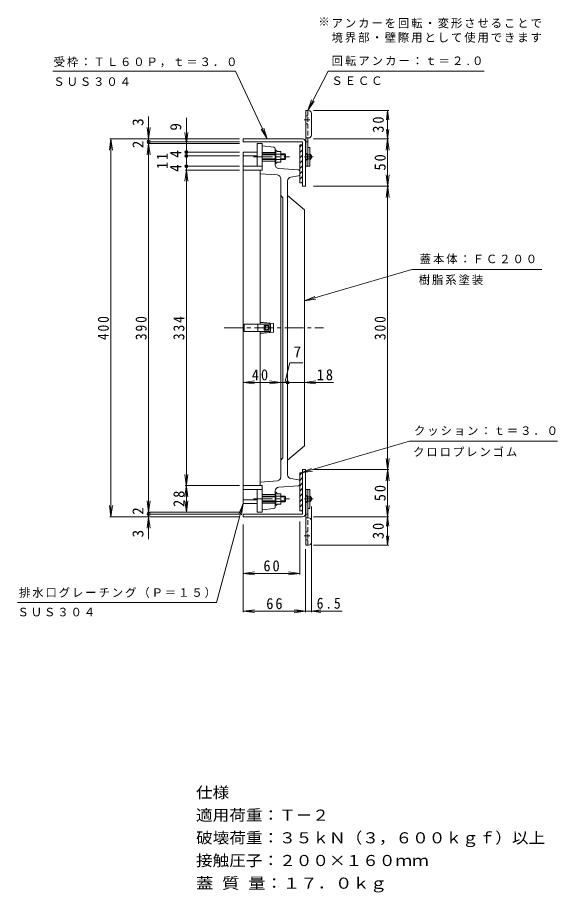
# Model space of a CAD drawing. Units: millimetres at full size, sheet at 1:4. Extents: x -716 to 726, y -548 to 493.
# Drawn here: x 154 to 726, y -433 to 493 of the extents above; entities that cross this region are included whole.
import ezdxf
from ezdxf.enums import TextEntityAlignment as Align

# ---------------------------------------------------------------- set-up
doc = ezdxf.new("R2010")
doc.units = ezdxf.units.MM
doc.header["$LTSCALE"] = 4
doc.header["$PDMODE"] = 32
doc.header["$PDSIZE"] = 3.2
for name, pattern in [('CHAIN1', [8, 5, -1, 1, -1]), ('CHAIN2', [12, 9, -1, 1, -1]), ('DASHED1', [1.8, 1.2, -0.6])]:
    doc.linetypes.add(name, pattern=pattern)
for name, color, linetype, lineweight in [('0-0', 3, 'Continuous', 9), ('0-1', 2, 'Continuous', 9), ('0-4', 7, 'Continuous', 9), ('0-5', 7, 'Continuous', 9), ('0-6', 6, 'Continuous', 9), ('0-E', 7, 'Continuous', 9), ('0-F', 7, 'Continuous', 9)]:
    doc.layers.add(name, color=color, linetype=linetype, lineweight=lineweight)
doc.styles.add('ＭＳ ゴシック', font='')
doc.styles.get('ＭＳ ゴシック').set_extended_font_data('MS Gothic')

msp = doc.modelspace()

# ---------------------------------------------------------------- linework, layer by layer
at = {"layer": '0-0'}
for p, q in [((408.232, 335.519), (408.232, 359.519)), ((413.232, 359.519), (408.232, 359.519)), ((413.232, 331.519), (413.232, 359.519)), ((425.918, 355.683), (413.232, 357.269)), ((427.232, 354.194), (427.232, 337.1)), ((427.232, 352.519), (428.032, 352.519)), ((428.032, 338.519), (428.032, 352.519)), ((428.032, 352.519), (429.632, 351.044)), ((408.232, 350.519), (393.232, 350.519)), ((393.232, -21.481), (393.232, 350.519)), ((408.232, 346.519), (393.232, 346.519)), ((413.232, 350.019), (427.232, 350.019)), ((413.232, 348.519), (427.232, 348.519)), ((427.232, 347.519), (413.232, 347.519)), ((427.232, 343.519), (413.232, 343.519)), ((428.032, 348.281), (433.232, 348.281)), ((428.032, 342.756), (433.232, 342.756)), ((429.632, 351.044), (433.232, 351.044)), ((433.232, 348.519), (437.232, 348.519)), ((438.232, 347.519), (433.232, 347.519)), ((433.232, 343.519), (438.232, 343.519)), ((437.232, 342.519), (437.232, 348.519)), ((438.232, 347.519), (437.232, 348.519)), ((437.232, 342.519), (438.232, 343.519)), ((438.232, 343.519), (438.232, 347.519)), ((413.232, 335.519), (393.232, 335.519)), ((413.232, 342.519), (427.232, 342.519)), ((413.232, 341.019), (427.232, 341.019)), ((427.232, 338.519), (428.032, 338.519)), ((428.032, 338.519), (429.632, 339.994)), ((433.232, 342.519), (437.232, 342.519)), ((413.232, 331.519), (393.232, 331.519)), ((411.232, 168.519), (411.232, 331.519)), ((429.531, 326.277), (411.232, 327.649)), ((451.839, 331.618), (430.947, 333.11)), ((443.623, 324.04), (451.96, 325.323)), ((453.232, 326.806), (453.232, 330.122)), ((433.232, 322.288), (433.232, 6.75)), ((440.231, 320.087), (440.231, 8.95)), ((435.012, 302.293), (433.451, 304.245)), ((435.232, 301.668), (435.232, 27.369)), ((440.231, 304.519), (458.231, 289.519)), ((458.231, 289.519), (458.231, 39.519)), ((394.232, 168.519), (394.232, 160.519)), ((422.232, 168.519), (394.232, 168.519)), ((408.732, 168.519), (408.732, 160.519)), ((411.231, 170.519), (425.231, 169.019)), ((411.231, 170.019), (425.231, 169.019)), ((420.832, 167.119), (420.832, 161.919)), ((422.232, 168.519), (422.232, 160.519)), ((425.231, 160.019), (425.231, 169.019)), ((422.232, 160.519), (394.232, 160.519)), ((411.231, 159.019), (425.231, 160.019)), ((411.231, 158.519), (425.231, 160.019)), ((411.232, 160.519), (411.232, -2.481)), ((420.832, 161.919), (415.632, 161.919)), ((440.231, 24.519), (458.231, 39.519)), ((435.012, 26.745), (433.451, 24.793)), ((429.531, 2.761), (411.232, 1.388)), ((443.623, 4.997), (451.96, 3.714)), ((453.232, 2.232), (453.232, -1.085)), ((413.232, -2.481), (393.232, -2.481)), ((413.232, -6.481), (393.232, -6.481)), ((408.232, -6.481), (408.232, -30.481)), ((413.232, -2.481), (413.232, -30.481)), ((427.232, -25.157), (427.232, -8.063)), ((451.839, -2.581), (430.947, -4.073)), ((408.232, -17.481), (393.232, -17.481)), ((413.232, -11.981), (427.232, -11.981)), ((413.232, -13.481), (427.232, -13.481)), ((427.232, -14.481), (413.232, -14.481)), ((427.232, -18.481), (413.232, -18.481)), ((427.232, -9.481), (428.032, -9.481)), ((428.032, -9.481), (428.032, -23.481)), ((428.032, -9.481), (429.632, -10.956)), ((428.032, -13.719), (433.232, -13.719)), ((433.232, -13.481), (437.232, -13.481)), ((433.232, -14.481), (438.232, -14.481)), ((438.232, -18.481), (433.232, -18.481)), ((437.232, -13.481), (437.232, -19.481)), ((437.232, -13.481), (438.232, -14.481)), ((438.232, -18.481), (437.232, -19.481)), ((438.232, -14.481), (438.232, -18.481)), ((408.232, -21.481), (393.232, -21.481)), ((413.232, -19.481), (427.232, -19.481)), ((413.232, -20.981), (427.232, -20.981)), ((425.918, -26.646), (413.232, -28.231)), ((427.232, -23.481), (428.032, -23.481)), ((428.032, -19.244), (433.232, -19.244)), ((428.032, -23.481), (429.632, -22.006)), ((429.632, -22.006), (433.232, -22.006)), ((433.232, -19.481), (437.232, -19.481)), ((413.232, -30.481), (408.232, -30.481))]:
    msp.add_line(p, q, dxfattribs=at)
at = {"layer": '0-0', "linetype": 'CHAIN1'}
for p, q in [((404.231, 345.519), (442.232, 345.519)), ((373.232, 164.519), (478.231, 164.519)), ((404.231, -16.481), (442.232, -16.481))]:
    msp.add_line(p, q, dxfattribs=at)
at = {"layer": '0-0'}
for points in [[(429.632, 339.994), (433.232, 339.994), (433.232, 351.044)], [(420.832, 167.119), (415.632, 167.119), (415.632, 161.919)], [(429.632, -10.956), (433.232, -10.956), (433.232, -22.006)]]:
    msp.add_lwpolyline(points, dxfattribs=at)
msp.add_circle((418.232, 164.519), 2, dxfattribs=at)
for centre, radius, start, end in [((425.732, 354.194), 1.5, 0, 82.87332), ((431.232, 337.1), 4, 180, 265.91417), ((429.232, 322.288), 4, 0, 85.71117), ((451.732, 330.122), 1.5, 0, 85.9142), ((451.732, 326.806), 1.5, 278.74637, 0), ((444.232, 320.087), 4, 98.746, 180), ((434.231, 304.87), 1, 180, 218.66106), ((434.231, 301.668), 1, 0, 38.66106), ((434.231, 24.168), 1, 141.33894, 180), ((434.231, 27.369), 1, 321.33894, 0), ((429.232, 6.75), 4, 274.28883, 0), ((444.232, 8.95), 4, 180, 261.254), ((451.732, 2.232), 1.5, 0, 81.25363), ((431.232, -8.063), 4, 94.08583, 180), ((451.732, -1.085), 1.5, 274.0858, 0), ((425.732, -25.157), 1.5, 277.12668, 0)]:
    msp.add_arc(centre, radius, start, end, dxfattribs=at)
at = {"layer": '0-1'}
for p, q in [((459.731, 394.519), (459.731, 335.519)), ((462.531, 394.519), (459.731, 394.519)), ((465.531, 368.519), (465.531, 391.519)), ((393.232, 361.519), (393.232, 364.519)), ((456.232, 364.519), (393.232, 364.519)), ((456.232, 361.519), (393.232, 361.519)), ((456.232, 361.519), (456.232, 314.519)), ((459.232, 361.519), (459.232, 314.519)), ((462.531, 365.519), (459.731, 365.519)), ((461.731, 361.519), (459.731, 361.519)), ((461.731, 365.524), (461.731, 335.519)), ((459.232, 355.519), (459.731, 355.519)), ((459.232, 355.519), (459.232, 335.519)), ((459.731, 352.269), (459.731, 355.519)), ((459.731, 352.269), (459.731, 338.769)), ((461.731, 355.519), (463.732, 355.519)), ((461.732, 354.269), (461.732, 355.519)), ((463.732, 355.519), (463.732, 335.519)), ((459.531, 341.518), (459.531, 345.519)), ((464.231, 348.269), (463.732, 348.269)), ((464.231, 342.769), (463.732, 342.769)), ((465.731, 346.518), (464.231, 348.269)), ((464.231, 342.769), (464.231, 348.269)), ((464.231, 342.769), (465.731, 344.519)), ((465.731, 344.519), (465.731, 346.518)), ((459.232, 335.519), (463.732, 335.519)), ((459.731, 341.518), (459.531, 341.518)), ((459.731, 338.769), (459.731, 335.519)), ((459.731, 335.519), (461.731, 335.519)), ((461.732, 336.769), (461.732, 335.519)), ((459.232, 314.519), (456.232, 314.519)), ((459.232, 14.519), (456.232, 14.519)), ((456.232, -32.481), (456.232, 14.519)), ((459.232, -32.481), (459.232, 14.519)), ((459.232, -26.481), (459.232, -6.481)), ((459.232, -6.481), (463.732, -6.481)), ((459.731, -9.732), (459.731, -6.481)), ((459.731, -65.481), (459.731, -6.481)), ((459.731, -6.481), (461.731, -6.481)), ((461.731, -36.486), (461.731, -6.481)), ((461.732, -7.731), (461.732, -6.481)), ((463.732, -26.481), (463.732, -6.481)), ((459.531, -12.481), (459.531, -16.481)), ((459.731, -12.481), (459.531, -12.481)), ((459.531, -20.481), (459.531, -16.481)), ((459.731, -23.232), (459.731, -9.732)), ((464.231, -13.731), (463.732, -13.731)), ((464.231, -13.731), (464.231, -19.231)), ((459.232, -26.481), (459.731, -26.481)), ((459.731, -20.481), (459.531, -20.481)), ((459.731, -23.232), (459.731, -26.481)), ((461.731, -26.481), (463.732, -26.481)), ((461.732, -25.231), (461.732, -26.481)), ((393.232, -32.481), (393.232, -35.481)), ((456.232, -32.481), (393.232, -32.481)), ((456.232, -35.481), (393.232, -35.481)), ((461.731, -32.481), (459.731, -32.481)), ((462.531, -36.481), (459.731, -36.481)), ((465.531, -39.481), (465.531, -62.481)), ((462.531, -65.481), (459.731, -65.481))]:
    msp.add_line(p, q, dxfattribs=at)
at = {"layer": '0-1', "linetype": 'DASHED1'}
for p, q in [((461.731, 394.514), (461.731, 365.524)), ((461.731, 388.769), (459.731, 388.769)), ((461.731, 380.269), (459.731, 380.269)), ((461.531, 347.769), (459.731, 349.519)), ((461.531, 343.269), (459.731, 341.519)), ((461.531, 347.769), (461.731, 347.769)), ((461.531, 347.769), (461.531, 343.269)), ((461.531, 343.269), (461.731, 343.269)), ((463.731, 347.769), (461.731, 347.769)), ((463.731, 343.269), (461.731, 343.269)), ((461.531, -14.231), (459.731, -12.481)), ((463.731, -14.231), (461.731, -14.231)), ((461.531, -18.731), (459.731, -20.481)), ((461.531, -18.731), (461.731, -18.731)), ((463.731, -18.731), (461.731, -18.731)), ((461.731, -65.476), (461.731, -36.486)), ((461.731, -51.231), (459.731, -51.231)), ((461.731, -59.731), (459.731, -59.731))]:
    msp.add_line(p, q, dxfattribs=at)
at = {"layer": '0-1', "linetype": 'CHAIN2'}
for p, q in [((463.731, 384.519), (457.731, 384.519)), ((467.279, 345.519), (458.195, 345.519)), ((467.279, -16.481), (458.195, -16.481)), ((463.731, -55.481), (457.731, -55.481))]:
    msp.add_line(p, q, dxfattribs=at)
at = {"layer": '0-1'}
for points in [[(459.731, 349.518), (459.531, 349.518), (459.531, 345.519)], [(464.231, -13.731), (465.731, -15.481), (465.731, -17.481), (464.231, -19.231), (463.732, -19.231)]]:
    msp.add_lwpolyline(points, dxfattribs=at)
at = {"layer": '0-1', "linetype": 'DASHED1'}
msp.add_lwpolyline([(461.531, -18.731), (461.531, -14.231), (461.731, -14.231)], dxfattribs=at)
at = {"layer": '0-1'}
for centre, start, end in [((462.531, 391.519), 0, 90), ((456.232, 361.519), 0, 90), ((462.531, 368.519), 270, 0), ((456.232, -32.481), 270, 0), ((462.531, -39.481), 0, 90), ((462.531, -62.481), 270, 0)]:
    msp.add_arc(centre, 3, start, end, dxfattribs=at)
at = {"layer": '0-4'}
for p, q in [((547.432, 394.519), (467.731, 394.519)), ((546.232, 394.519), (544.926, 384.604)), ((546.232, 364.519), (546.232, 394.519)), ((546.232, 394.519), (547.537, 384.604)), ((546.232, 364.519), (544.926, 374.433)), ((546.232, 364.519), (547.537, 374.433)), ((465.731, -136.482), (465.731, -24.481)), ((546.232, -35.481), (544.926, -45.396)), ((546.232, -65.481), (546.232, -35.481)), ((546.232, -35.481), (547.537, -45.396)), ((393.232, -43.481), (393.232, -136.482)), ((453.232, -40.482), (453.232, -96.482)), ((546.232, -65.481), (544.926, -55.567)), ((546.232, -65.481), (547.537, -55.567)), ((459.232, -69.517), (459.232, -136.482)), ((547.432, -65.481), (467.731, -65.481)), ((393.232, -95.282), (405.129, -93.715)), ((393.232, -95.282), (405.129, -96.848)), ((393.232, -95.282), (453.232, -95.282)), ((453.232, -95.282), (441.334, -93.715)), ((453.232, -95.282), (441.334, -96.848)), ((393.232, -135.282), (405.129, -133.715)), ((393.232, -135.282), (405.129, -136.848)), ((393.232, -135.282), (459.232, -135.282)), ((459.232, -135.282), (447.334, -133.715)), ((459.232, -135.282), (447.334, -136.848)), ((459.232, -135.282), (449.317, -133.976)), ((459.232, -135.282), (449.317, -136.587)), ((459.232, -135.282), (465.731, -135.282)), ((465.731, -135.282), (475.646, -133.976)), ((465.731, -135.282), (475.646, -136.587)), ((465.731, -135.282), (498.189, -135.282))]:
    msp.add_line(p, q, dxfattribs=at)
at = {"layer": '0-6'}
for p, q in [((453.231, 355.703), (455.547, 358.019)), ((453.231, 358.019), (453.231, 318.019)), ((456.231, 358.019), (453.231, 358.019)), ((453.231, 350.046), (456.231, 353.046)), ((456.231, 318.019), (456.231, 358.019)), ((453.231, 344.389), (456.231, 347.389)), ((453.231, 338.733), (456.231, 341.733)), ((453.231, 333.076), (456.231, 336.076)), ((453.231, 327.419), (456.231, 330.419)), ((453.231, 321.762), (456.231, 324.762)), ((453.231, 318.019), (456.231, 318.019)), ((455.145, 318.019), (456.231, 319.105)), ((453.231, 8.703), (455.547, 11.019)), ((453.231, 3.046), (456.231, 6.046)), ((453.231, -2.611), (456.231, 0.389)), ((453.231, -8.267), (456.231, -5.267)), ((453.231, -13.924), (456.231, -10.924)), ((453.231, -19.581), (456.231, -16.581)), ((453.231, -25.238), (456.231, -22.238)), ((453.231, -28.981), (456.231, -28.981)), ((455.145, -28.981), (456.231, -27.895))]:
    msp.add_line(p, q, dxfattribs=at)
msp.add_lwpolyline([(456.231, -28.981), (456.231, 11.019), (453.231, 11.019), (453.231, -28.981)], dxfattribs=at)
at = {"layer": '0-E'}
for p, q in [((191.778, 436.198), (385.237, 436.198)), ((385.237, 436.198), (418.633, 364.519)), ((483.088, 436.198), (461.731, 394.519)), ((483.088, 436.198), (648.342, 436.198)), ((418.633, 364.519), (412.189, 374.641)), ((418.633, 364.519), (415.028, 375.964)), ((571.734, 226.138), (458.231, 193.026)), ((571.734, 226.138), (709.298, 226.138)), ((458.231, 193.026), (469.214, 197.861)), ((458.231, 193.026), (470.091, 194.854)), ((569.374, 44.463), (454.731, 11.019)), ((569.374, 44.463), (726.022, 44.463)), ((454.731, 11.019), (465.714, 15.854)), ((454.731, 11.019), (466.591, 12.847)), ((393.232, -21.481), (365.149, -126.286)), ((393.232, -21.481), (388.64, -32.568)), ((393.232, -21.481), (391.665, -33.379)), ((365.149, -126.286), (154.409, -126.286))]:
    msp.add_line(p, q, dxfattribs=at)
at = {"layer": '0-F'}
for p, q in [((461.731, 394.519), (465.763, 405.821)), ((461.731, 394.519), (468.551, 404.393)), ((293.232, -59.211), (293.232, 388.248)), ((333.232, -30.481), (333.232, 386.681)), ((293.232, 364.519), (291.665, 376.416)), ((293.232, 364.519), (294.798, 376.416)), ((333.232, 359.519), (331.665, 371.416)), ((333.232, 359.519), (334.798, 371.416)), ((253.232, 364.519), (251.665, 352.621)), ((389.232, 364.519), (252.032, 364.519)), ((253.232, -35.481), (253.232, 364.519)), ((253.232, 364.519), (254.798, 352.621)), ((389.232, 361.519), (292.032, 361.519)), ((467.731, 364.519), (547.432, 364.519)), ((546.232, 364.519), (544.665, 352.621)), ((546.232, 364.519), (547.798, 352.621)), ((546.232, 314.519), (546.232, 364.519)), ((293.232, 359.519), (291.665, 347.621)), ((389.232, 359.519), (292.032, 359.519)), ((293.232, 359.519), (294.798, 347.621)), ((389.232, 350.519), (332.032, 350.519)), ((389.232, 346.519), (332.032, 346.519)), ((389.232, 335.519), (332.032, 335.519)), ((333.232, 331.519), (331.665, 319.621)), ((389.232, 331.519), (332.032, 331.519)), ((333.232, 331.519), (334.798, 319.621)), ((547.798, 326.416), (544.665, 302.621)), ((544.665, 326.416), (547.798, 302.621)), ((467.731, 314.519), (547.432, 314.519)), ((442.708, 127.666), (437.343, 106.836)), ((442.708, 127.666), (456.305, 127.666)), ((393.231, 106.836), (405.129, 108.402)), ((393.231, 106.836), (405.129, 105.269)), ((393.231, 106.836), (488.821, 106.836)), ((433.232, 106.836), (421.334, 108.402)), ((433.232, 106.836), (421.334, 105.269)), ((458.231, 106.836), (470.129, 108.402)), ((458.231, 106.836), (470.129, 105.269)), ((547.798, 26.416), (544.665, 2.621)), ((544.665, 26.416), (547.798, 2.621)), ((334.798, 9.416), (331.665, -14.379)), ((331.665, 9.416), (334.798, -14.379)), ((467.731, 14.519), (547.432, 14.519)), ((389.232, -2.481), (332.032, -2.481)), ((253.232, -35.481), (251.665, -23.584)), ((253.232, -35.481), (254.798, -23.584)), ((293.232, -30.481), (291.665, -18.584)), ((293.232, -30.481), (294.798, -18.584)), ((333.232, -30.481), (331.665, -18.584)), ((333.232, -30.481), (334.798, -18.584)), ((546.232, -35.481), (544.665, -23.584)), ((546.232, -35.481), (547.798, -23.584)), ((389.232, -35.481), (252.032, -35.481)), ((293.232, -35.481), (291.665, -47.379)), ((389.232, -30.481), (292.032, -30.481)), ((389.232, -32.481), (292.032, -32.481)), ((293.232, -35.481), (294.798, -47.379)), ((467.731, -35.481), (547.432, -35.481))]:
    msp.add_line(p, q, dxfattribs=at)
msp.add_lwpolyline([(546.232, -35.481), (546.232, 14.519), (546.232, 314.519)], dxfattribs=at)
for p in [(293.232, 361.519), (333.232, 350.519), (333.232, 346.519), (333.232, 335.519), (440.232, 106.836), (293.232, -32.481)]:
    msp.add_point(p, dxfattribs=at)

# ---------------------------------------------------------------- texts
at = {"layer": '0-4', "color": 2, "char_height": 11.73, "attachment_point": 7, "rotation": 90, "style": 'ＭＳ ゴシック'}
for insert in [(542.232, 371.019), (542.232, -58.981)]:
    msp.add_mtext('\\T1.27;\\W0.95;30', dxfattribs=dict(at, insert=insert))
at = {"layer": '0-4', "color": 2, "char_height": 11.73, "attachment_point": 7, "style": 'ＭＳ ゴシック'}
for s, insert in [('\\T1.27;\\W0.95;60', (414.732, -93.282)), ('\\T1.27;\\W0.95;66', (417.732, -133.282)), ('\\T1.27;\\W0.9;6.5', (471.104, -132.882))]:
    msp.add_mtext(s, dxfattribs=dict(at, insert=insert))
at = {"layer": '0-5', "style": 'ＭＳ ゴシック'}
msp.add_text('※', height=8.798, dxfattribs=at).set_placement((472.888, 481.422), align=Align.BOTTOM_LEFT)
at = {"layer": '0-5', "color": 2, "style": 'ＭＳ ゴシック'}
for s, width, p in [('仕様', 1.1, (343.354, -336.532)), ('適用荷重：Ｔ－２', 1.1, (343.354, -360.532)), ('破壊荷重：３５ｋＮ（３，６００ｋｇｆ）以上', 1.1, (343.354, -384.532)), ('接触圧子：２００×１６０ｍｍ', 1.1, (343.354, -408.532)), ('蓋 質 量：１７．０ｋｇ', 1.15, (343.354, -432.532))]:
    msp.add_text(s, height=11.73, dxfattribs=dict(at, width=width)).set_placement(p, align=Align.BOTTOM_LEFT)
at = {"layer": '0-5', "char_height": 8.798, "attachment_point": 7, "style": 'ＭＳ ゴシック'}
for s, insert in [('\\T1.17;アンカーを回転・変形させることで', (486.888, 481.422)), ('\\T1.17;境界部・壁際用として使用できます', (486.888, 466.242))]:
    msp.add_mtext(s, dxfattribs=dict(at, insert=insert))
at = {"layer": '0-E', "char_height": 8.798, "attachment_point": 7, "style": 'ＭＳ ゴシック'}
for s, insert in [('\\T1.17;受枠：ＴＬ６０Ｐ，ｔ＝３．０', (192.705, 440.233)), ('\\T1.18;回転アンカー：ｔ＝２.０', (486.888, 441.647)), ('\\T1.17;ＳＵＳ３０４', (192.318, 420.448)), ('\\T1.17;ＳＥＣＣ', (486.696, 421.379)), ('\\T1.17;蓋本体：ＦＣ２００', (580.108, 231.961)), ('\\T1.17;樹脂系塗装', (579.127, 209.883)), ('\\T1.17;クッション：ｔ＝３．０', (574.121, 50.286)), ('\\T1.17;クロロプレンゴム', (573.14, 28.208)), ('\\T1.17;排水口グレーチング（Ｐ＝１５）', (155.962, -121.284)), ('\\T1.17;ＳＵＳ３０４', (154.409, -140.924))]:
    msp.add_mtext(s, dxfattribs=dict(at, insert=insert))
at = {"layer": '0-F', "color": 2, "style": 'ＭＳ ゴシック'}
for s, p in [('3', (291.232, 378.253)), ('9', (331.232, 373.221)), ('2', (291.232, 354.602)), ('4', (331.232, 344.519)), ('4', (331.232, 329.519)), ('2', (291.232, -33.288)), ('3', (291.232, -57.216))]:
    msp.add_text(s, height=11.73, rotation=90, dxfattribs=at).set_placement(p, align=Align.BOTTOM_LEFT)
msp.add_text('7', height=11.73, dxfattribs=at).set_placement((446.69, 129.698), align=Align.BOTTOM_LEFT)
at = {"layer": '0-F', "color": 2, "char_height": 11.73, "attachment_point": 7, "rotation": 90, "style": 'ＭＳ ゴシック'}
for s, insert in [('\\T1.27;\\W0.95;11', (313.367, 332.519)), ('\\T1.27;\\W0.95;50', (544.232, 331.019)), ('\\T1.27;\\W0.9;400', (251.232, 151.519)), ('\\T1.27;\\W0.9;390', (291.232, 151.519)), ('\\T1.27;\\W0.9;334', (331.232, 151.519)), ('\\T1.27;\\W0.9;300', (544.232, 151.519)), ('\\T1.27;\\W0.95;28', (331.232, -24.981)), ('\\T1.27;\\W0.95;50', (544.232, -18.981))]:
    msp.add_mtext(s, dxfattribs=dict(at, insert=insert))
at = {"layer": '0-F', "color": 2, "char_height": 11.73, "attachment_point": 7, "style": 'ＭＳ ゴシック'}
for s, insert in [('\\T1.27;\\W0.95;40', (402.496, 108.836)), ('\\T1.27;\\W0.95;18', (471.167, 108.836))]:
    msp.add_mtext(s, dxfattribs=dict(at, insert=insert))

doc.saveas('drawing.dxf')
